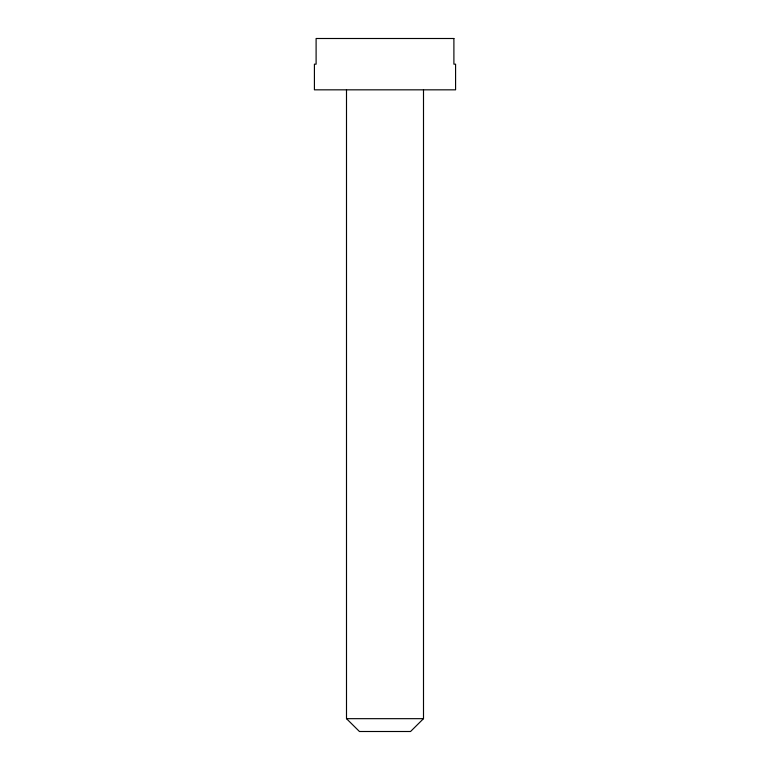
<?xml version="1.0" encoding="UTF-8"?>
<svg xmlns="http://www.w3.org/2000/svg" width="770" height="770" viewBox="0 0 770 770"><rect width="100%" height="100%" fill="white"/><g stroke="black" fill="none" stroke-linecap="round" stroke-linejoin="round"><path stroke-width="1.16" d="M423.5 89.83L423.5 718.67L410.554 731.5L359.446 731.5L346.5 718.67L346.5 89.83M346.5 718.67L423.5 718.67M453.896 38.5L316.104 38.5L316.104 64.17L314.42 64.17L314.42 89.83L455.58 89.83L455.58 64.17L453.896 64.17L453.896 38.5"/></g></svg>
